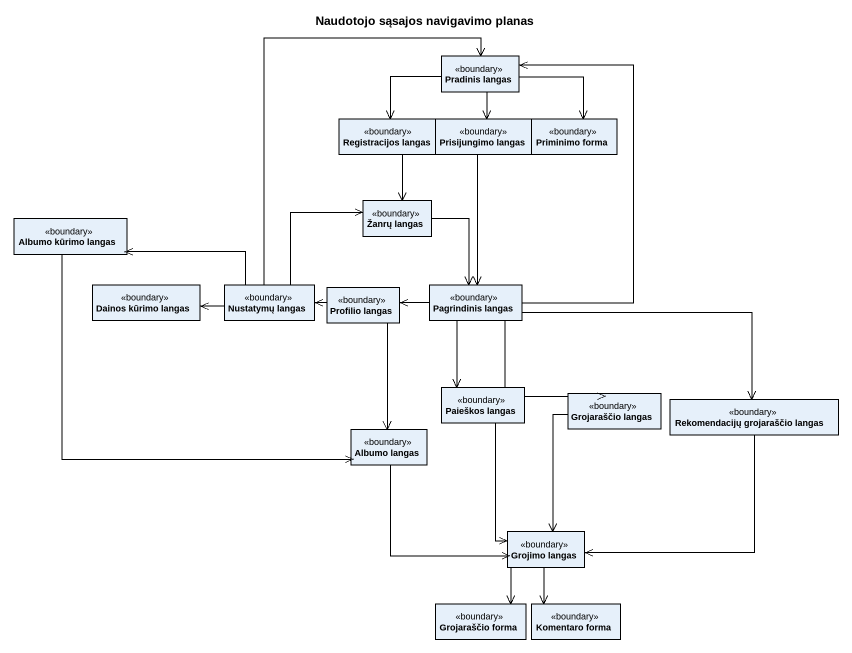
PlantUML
@startuml
title Naudotojo sąsajos navigavimo planas
hide circle
hide empty members
class "Pradinis langas" as Pradinis_langas <<boundary>>
class "Registracijos langas" as Registracijos_langas <<boundary>>
class "Prisijungimo langas" as Prisijungimo_langas <<boundary>>
class "Priminimo forma" as Priminimo_forma <<boundary>>
class "Žanrų langas" as Žanrų_langas <<boundary>>
class "Albumo kūrimo langas" as Albumo_kūrimo_langas <<boundary>>
class "Dainos kūrimo langas" as Dainos_kūrimo_langas <<boundary>>
class "Nustatymų langas" as Nustatymų_langas <<boundary>>
class "Profilio langas" as Profilio_langas <<boundary>>
class "Pagrindinis langas" as Pagrindinis_langas <<boundary>>
class "Paieškos langas" as Paieškos_langas <<boundary>>
class "Grojaraščio langas" as Grojaraščio_langas <<boundary>>
class "Albumo langas" as Albumo_langas <<boundary>>
class "Rekomendacijų grojaraščio langas" as Rekomendacijų_grojaraščio <<boundary>>
class "Grojimo langas" as Grojimo_langas <<boundary>>
class "Grojaraščio forma" as Grojaraščio_forma <<boundary>>
class "Komentaro forma" as Komentaro_forma <<boundary>>
Pradinis_langas --> Registracijos_langas
Pradinis_langas --> Prisijungimo_langas
Pradinis_langas --> Priminimo_forma
Registracijos_langas --> Žanrų_langas
Prisijungimo_langas --> Pagrindinis_langas
Žanrų_langas --> Pagrindinis_langas
Albumo_kūrimo_langas --> Albumo_langas
Nustatymų_langas -up-> Pradinis_langas
Nustatymų_langas -up-> Žanrų_langas
Nustatymų_langas -left-> Albumo_kūrimo_langas
Nustatymų_langas -left-> Dainos_kūrimo_langas
Profilio_langas -left-> Nustatymų_langas
Profilio_langas --> Albumo_langas
Pagrindinis_langas -up-> Pradinis_langas
Pagrindinis_langas -left-> Profilio_langas
Pagrindinis_langas --> Paieškos_langas
Pagrindinis_langas --> Grojaraščio_langas
Pagrindinis_langas -right-> Rekomendacijų_grojaraščio
Paieškos_langas --> Grojimo_langas
Grojaraščio_langas --> Grojimo_langas
Albumo_langas --> Grojimo_langas
Rekomendacijų_grojaraščio --> Grojimo_langas
Grojimo_langas --> Grojaraščio_forma
Grojimo_langas --> Komentaro_forma
@enduml
